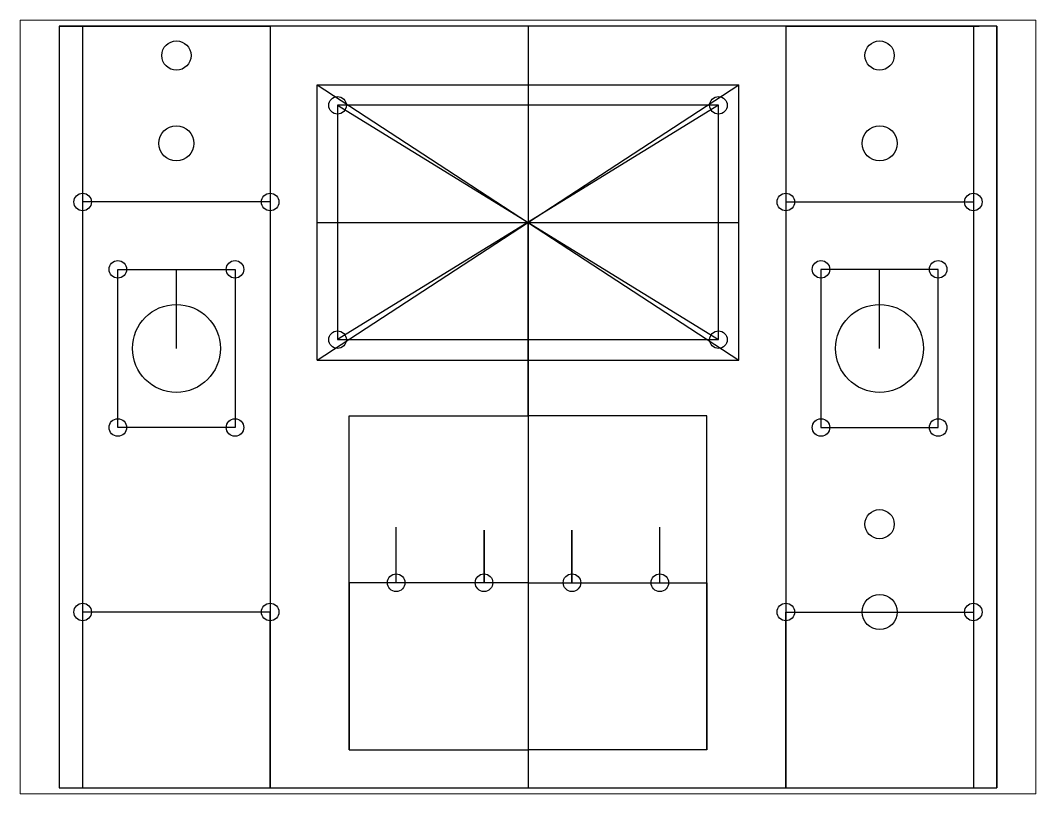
# Paper-space layout 'Layout1' of a CAD drawing. Header units: inches. Extents: x 1.05 to 9.45, y 0.8 to 7.2.
# The model-space entities are those that its viewports show. They can reach past a viewport. Long polylines and large blocks are cut down to what shows.
import ezdxf

# ---------------------------------------------------------------- set-up
doc = ezdxf.new("R2010")
doc.units = ezdxf.units.IN
doc.header["$MEASUREMENT"] = 0
for name, color, linetype in [('battery', 3, 'Continuous'), ('control_board', 2, 'Continuous'), ('installed things', 1, 'Continuous'), ('joystick', 5, 'Continuous'), ('Main_frame', 7, 'Continuous')]:
    doc.layers.add(name, color=color, linetype=linetype)

msp = doc.modelspace()

# ---------------------------------------------------------------- linework, layer by layer
for p, q in [((80, 0), (-80, 0)), ((-80, 0), (-80, -130)), ((0, 0), (0, -130)), ((80, -130), (80, 0)), ((80, 0), (80, -130)), ((-80, -130), (0, -130)), ((0, -130), (80, -130))]:
    msp.add_line(p, q)
at = {"layer": 'battery'}
for p, q in [((-30.5, -123.5), (-30.5, -66.5)), ((-30.5, -66.5), (0, -66.5)), ((30.5, -66.5), (0, -66.5)), ((30.5, -123.5), (30.5, -66.5)), ((-22.5, -95), (-22.5, -85.5)), ((-7.5, -95), (-7.5, -86)), ((-7.5, -86), (-7.5, -95)), ((7.5, -95), (7.5, -86)), ((7.5, -86), (7.5, -95)), ((22.5, -95), (22.5, -85.5)), ((0, -95), (-30.5, -95)), ((-30.5, -95), (-30.5, -123.5)), ((-7.5, -95), (-22.5, -95)), ((0, -95), (-7.5, -95)), ((0, -95), (7.5, -95)), ((0, -95), (30.5, -95)), ((7.5, -95), (22.5, -95)), ((30.5, -95), (30.5, -123.5)), ((-30.5, -123.5), (0, -123.5)), ((30.5, -123.5), (0, -123.5))]:
    msp.add_line(p, q, dxfattribs=at)
for centre in [(-22.5, -95), (-7.5, -95), (7.5, -95), (22.5, -95)]:
    msp.add_circle(centre, 1.5, dxfattribs=at)
at = {"layer": 'control_board'}
for p, q in [((0, -12), (0, -55)), ((0, -66.5), (0, -33.5))]:
    msp.add_line(p, q, dxfattribs=at)
at = {"layer": 'installed things'}
for p, q in [((-36, -57), (-36, -10)), ((-36, -10), (36, -10)), ((-36, -57), (36, -10)), ((-36, -10), (36, -57)), ((36, -57), (36, -10)), ((32.5, -13.5), (-32.5, -13.5)), ((-32.5, -13.5), (-32.5, -53.5)), ((32.5, -13.5), (-32.5, -53.5)), ((-32.5, -13.5), (32.5, -53.5)), ((32.5, -53.5), (32.5, -13.5)), ((-36, -57), (-36, -33.5)), ((-36, -33.5), (36, -33.5)), ((-32.5, -53.5), (32.5, -53.5)), ((-36, -57), (36, -57))]:
    msp.add_line(p, q, dxfattribs=at)
for centre in [(-32.5, -13.5), (32.5, -13.5), (-32.5, -53.5), (32.5, -53.5)]:
    msp.add_circle(centre, 1.5, dxfattribs=at)
at = {"layer": 'joystick'}
for p, q in [((-70, -68.5), (-70, -41.5)), ((-70, -41.5), (-60, -41.5)), ((-60, -55), (-60, -41.5)), ((-60, -41.5), (-50, -41.5)), ((-50, -41.5), (-50, -68.5)), ((60, -41.5), (50, -41.5)), ((50, -41.5), (50, -68.5)), ((60, -41.5), (50, -41.5)), ((50, -41.5), (50, -68.5)), ((60, -55), (60, -41.5)), ((70, -41.5), (60, -41.5)), ((60, -55), (60, -41.5)), ((70, -41.5), (60, -41.5)), ((70, -68.5), (70, -41.5)), ((70, -68.5), (70, -41.5)), ((-50, -68.5), (-70, -68.5)), ((50, -68.5), (70, -68.5)), ((50, -68.5), (70, -68.5))]:
    msp.add_line(p, q, dxfattribs=at)
for centre, radius in [((-70, -41.5), 1.5), ((-50, -41.5), 1.5), ((50, -41.5), 1.5), ((50, -41.5), 1.5), ((70, -41.5), 1.5), ((70, -41.5), 1.5), ((-60, -55), 7.5), ((60, -55), 7.5), ((60, -55), 7.5), ((-70, -68.5), 1.5), ((-50, -68.5), 1.5), ((50, -68.5), 1.5), ((50, -68.5), 1.5), ((70, -68.5), 1.5), ((70, -68.5), 1.5)]:
    msp.add_circle(centre, radius, dxfattribs=at)
at = {"layer": 'Main_frame'}
for p, q in [((-80, 0), (-44, 0)), ((-44, 0), (-77, 0)), ((-44, 0), (-76, 0)), ((-76, 0), (-76, -130)), ((-44, 0), (-44, -130)), ((80, 0), (44, 0)), ((44, 0), (44, -130)), ((80, 0), (44, 0)), ((44, 0), (44, -130)), ((44, 0), (77, 0)), ((44, 0), (76, 0)), ((76, 0), (76, -130)), ((-55.5, -30), (-76, -30)), ((-44, -30), (-55.5, -30)), ((44, -30), (55.5, -30)), ((55.5, -30), (76, -30)), ((-57, -100), (-76, -100)), ((-44, -100), (-57, -100)), ((-44, -130), (-44, -100)), ((44, -130), (44, -100)), ((44, -100), (57, -100)), ((57, -100), (76, -100))]:
    msp.add_line(p, q, dxfattribs=at)
for centre, radius in [((-60, -5), 2.5), ((60, -5), 2.5), ((-60, -20), 3), ((60, -20), 3), ((-76, -30), 1.5), ((-44, -30), 1.5), ((44, -30), 1.5), ((76, -30), 1.5), ((60, -85), 2.5), ((60, -100), 3), ((-76, -100), 1.5), ((-44, -100), 1.5), ((44, -100), 1.5), ((76, -100), 1.5)]:
    msp.add_circle(centre, radius, dxfattribs=at)

psp = doc.layouts.get("Layout1")

# ---------------------------------------------------------------- viewports
at = {"layer": 'Main_frame'}
psp.add_viewport(center=(5.25, 4), size=(8.4, 6.4), view_center_point=(0, -65), view_height=132.020725, dxfattribs=at)

doc.saveas('drawing.dxf')
